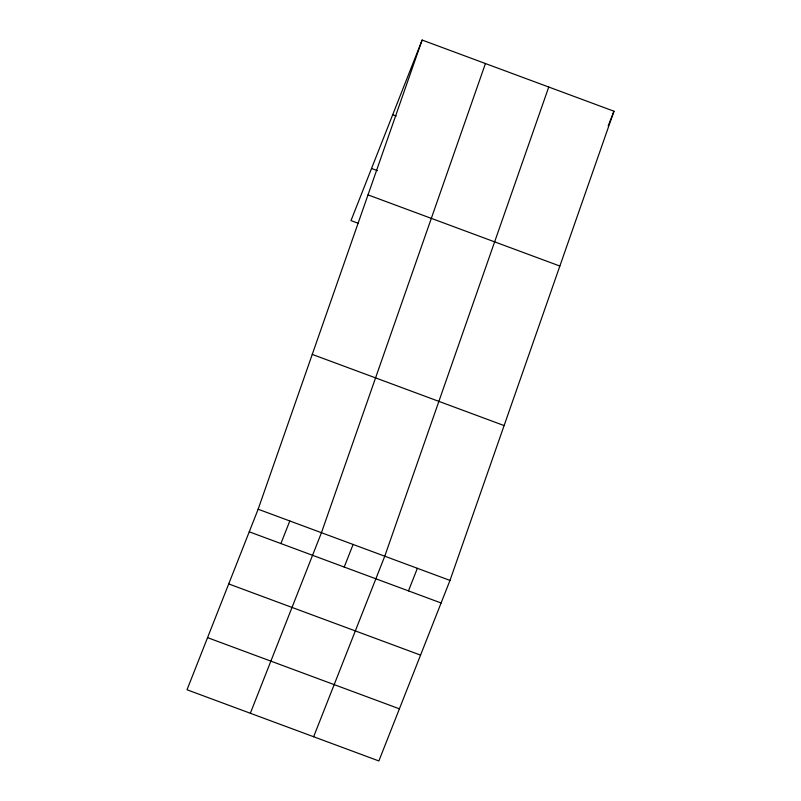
<?xml version="1.0" encoding="UTF-8"?>
<svg xmlns="http://www.w3.org/2000/svg" width="801" height="801" viewBox="0 0 801 801"><rect width="100%" height="100%" fill="white"/><g stroke="black" fill="none" stroke-linecap="round" stroke-linejoin="round"><path stroke-width="1.2" d="M258.142 509.226L422.127 40.05L613.977 111.229L449.992 580.405L378.873 760.95L187.023 689.771L258.142 509.226L449.992 580.405M485.436 63.539L321.451 532.715L250.333 713.26M548.745 87.029L384.76 556.204L313.642 736.75M422.127 40.05L351.008 220.595L358.037 223.209M280.901 543.559L289.802 520.97M344.21 567.038L353.111 544.46M408.48 590.888L417.381 568.299M608.189 125.907L613.977 111.229M392.7 114.763L396.215 116.065M371.544 168.47L377.401 170.643M368.009 194.883L559.859 266.052M312.26 354.402L504.109 425.571M249.251 531.814L441.101 602.983M228.716 583.939L420.565 655.118M207.559 637.646L399.409 708.825"/></g></svg>
